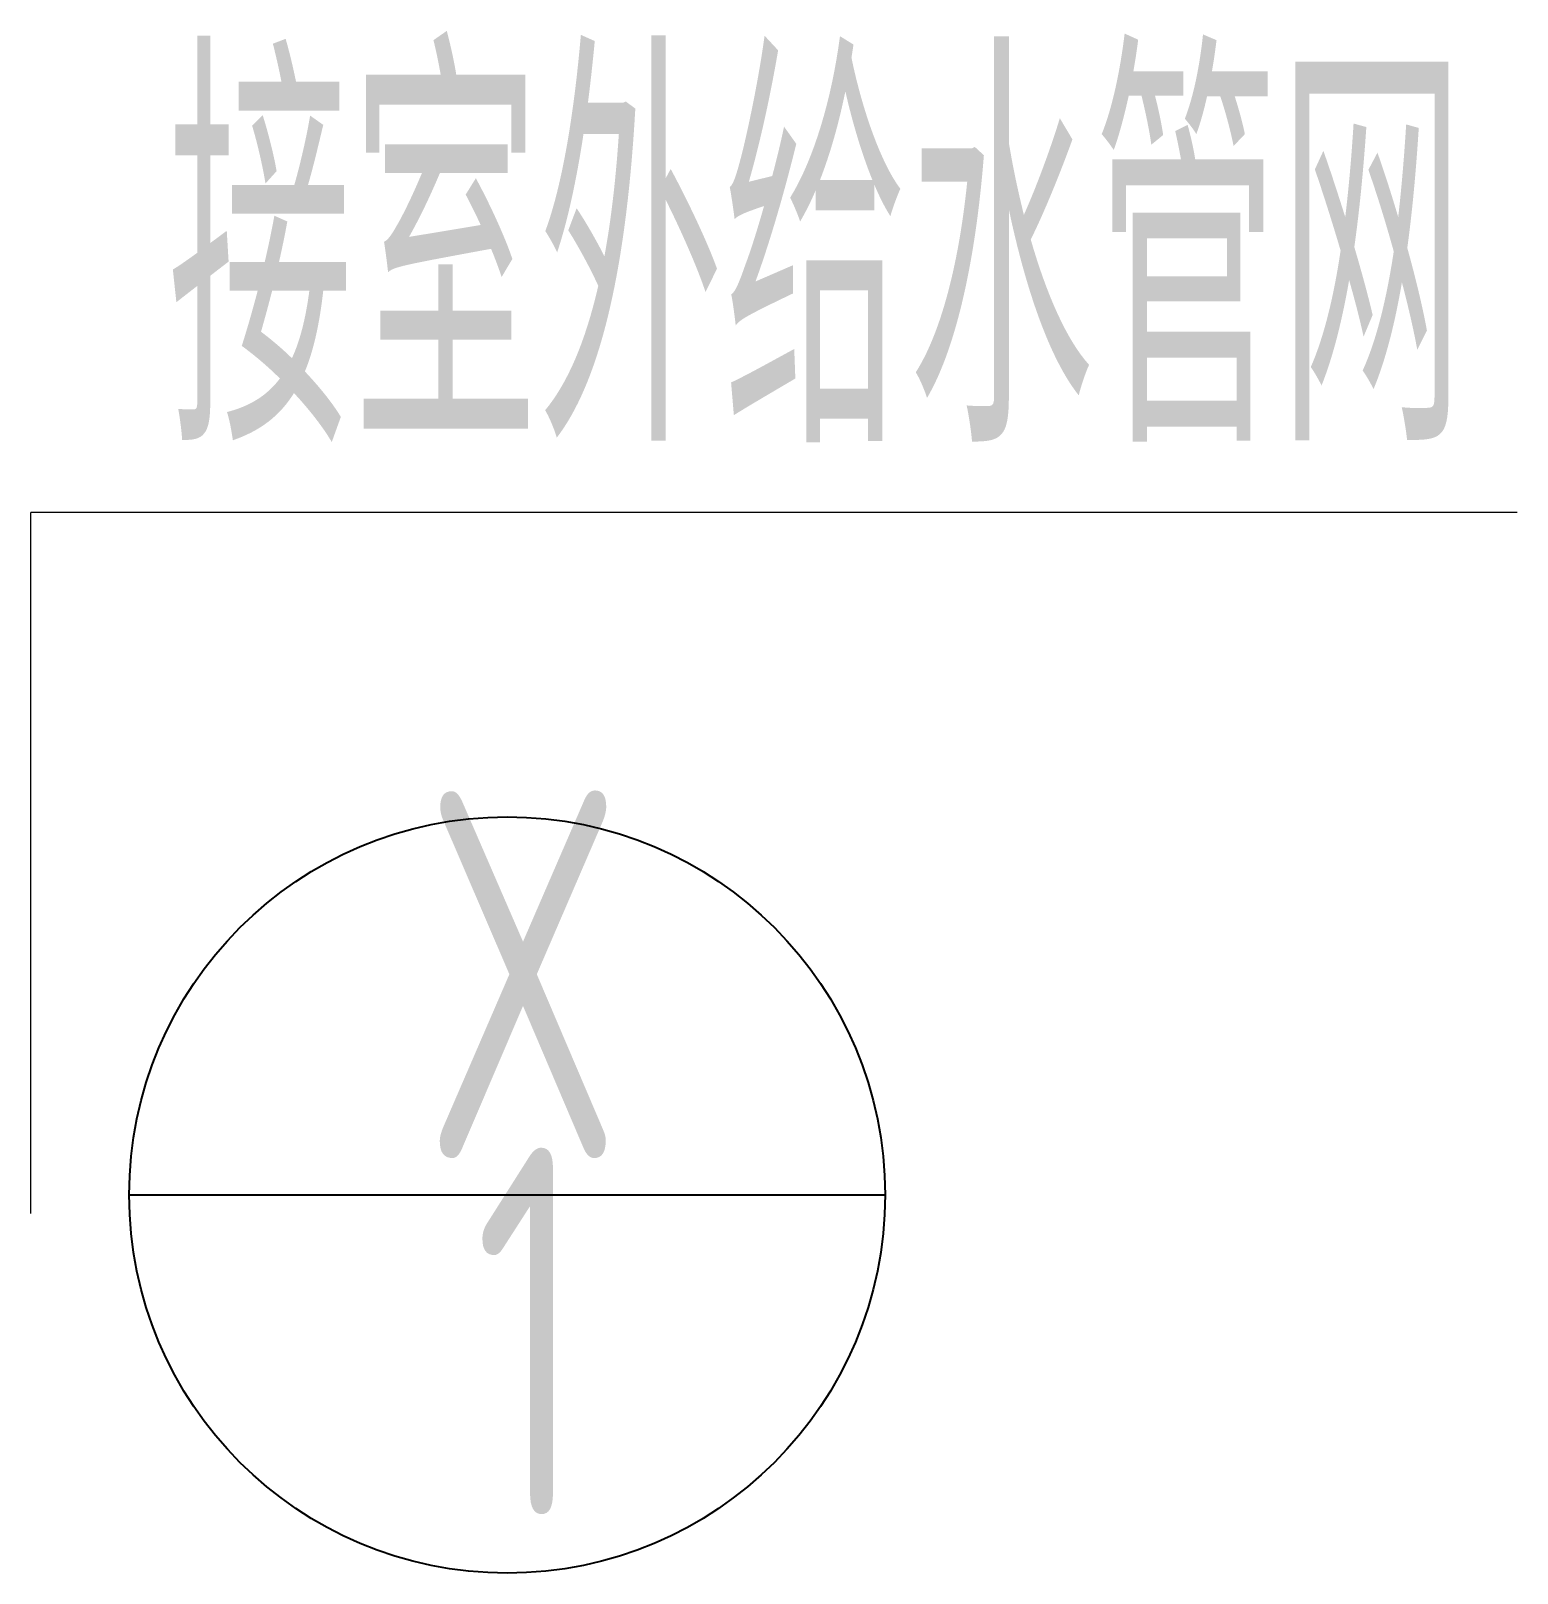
# Model space of a CAD drawing. Extents: x 4150464 to 4450492, y 483482 to 853422.
# Drawn here: x 4293971 to 4295219, y 801088 to 802384 of the extents above; entities that cross this region are included whole.
import ezdxf
from ezdxf.enums import TextEntityAlignment as Align

# ---------------------------------------------------------------- set-up
doc = ezdxf.new("R2010")
doc.units = 0
doc.header["$LTSCALE"] = 1000
doc.header["$MEASUREMENT"] = 0
doc.layers.add('0-给水标注', color=7, linetype='Continuous', lineweight=9)
doc.layers.add('HH_消防', color=53, linetype='Continuous')
doc.layers.add('TT', color=7, linetype='Continuous')
doc.styles.add('WW', font='gbenor.shx', dxfattribs={"width": 0.75, "bigfont": 'gbcbig.shx'})

msp = doc.modelspace()

# ---------------------------------------------------------------- linework, layer by layer
at = {"layer": '0-给水标注', "color": 134}
for p in [(4293970.5, 801390.5), (4295219.1, 801979)]:
    msp.add_line(p, (4293970.5, 801979), dxfattribs=at)
at = {"layer": 'HH_消防'}
msp.add_line((4294053.2, 801406), (4294688.3, 801406), dxfattribs=at)
msp.add_circle((4294370.7, 801406), 317.5, dxfattribs=at)

# ---------------------------------------------------------------- texts
at = {"layer": 'TT', "style": 'WW', "width": 0.7}
msp.add_text('接室外给水管网', height=308.7, dxfattribs=at).set_placement((4294085.5, 802039, 0))
for s, p in [('X', (4294384, 801437)), ('1', (4294389.4, 801137))]:
    msp.add_text(s, height=308.7, dxfattribs=at).set_placement(p, align=Align.CENTER)

doc.saveas('drawing.dxf')
